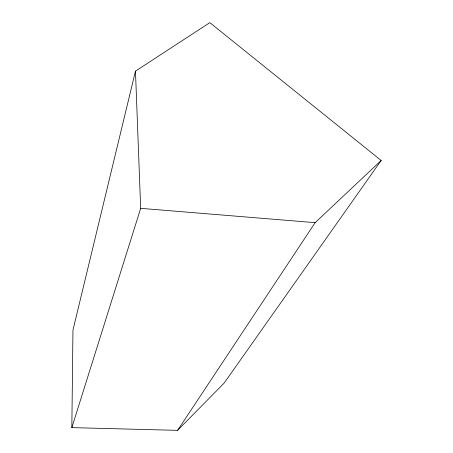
<?xml version="1.0" encoding="UTF-8"?>
<svg xmlns="http://www.w3.org/2000/svg" width="453" height="453" viewBox="0 0 453 453"><rect width="100%" height="100%" fill="white"/><g stroke="black" fill="none" stroke-linecap="round" stroke-linejoin="round"><path stroke-width="0.68" d="M71.84 427.621L72.956 330.135L135.464 71.144L209.824 22.65L381.16 160.481L224.105 383.136L177.599 430.35L71.84 427.621L140.679 208.34L135.464 71.144M177.599 430.35L315.141 222.666L381.16 160.481M140.679 208.34L315.141 222.666"/></g></svg>
